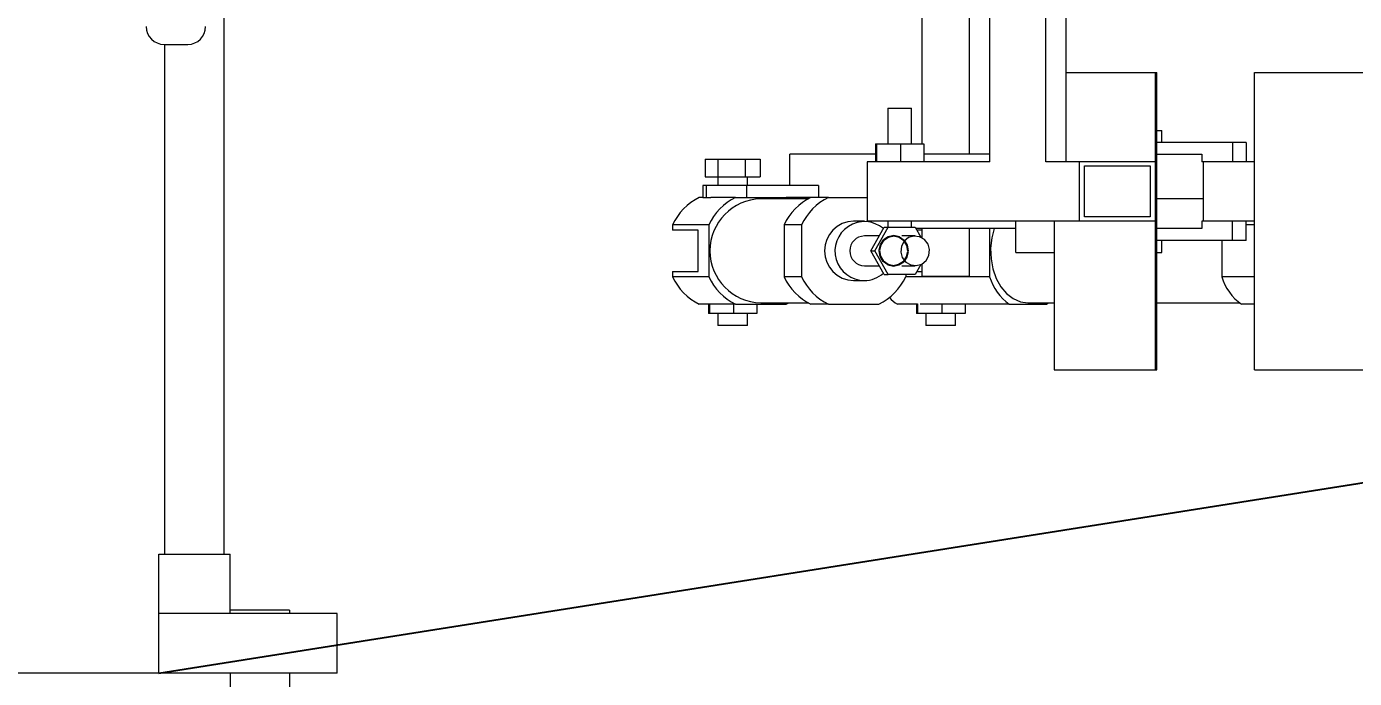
# Model space of a CAD drawing. Header units: millimetres. Extents: x -250 to 3947, y -1468 to 870.
# Drawn here: x 20.5 to 132.2, y 613.1 to 667.9 of the extents above; entities that cross this region are included whole.
import ezdxf

# ---------------------------------------------------------------- set-up
doc = ezdxf.new("R2010")
doc.units = ezdxf.units.MM
doc.header["$PDSIZE"] = -1
doc.styles.get("Standard").update_dxf_attribs({"font": 'times_0.ttf'})
doc.dimstyles.new('ISO-25', dxfattribs={"dimtxt": 2.5, "dimasz": 2.5, "dimexe": 1.25, "dimexo": 0.625, "dimtad": 1, "dimtxsty": 'Standard', "dimcen": 2.5, "dimadec": 0, "dimazin": 0, "dimtfac": 1, "dimtmove": 0, "dimatfit": 3, "dimfxl": 1, "dimarcsym": 0})

# ---------------------------------------------------------------- blocks, each defined once
blk = doc.blocks.new('*D6')
at = {"color": 0, "lineweight": -2}
for p, q in [((-46.86, 747.41), (239.99, 747.41)), ((238.99, 744.11), (238.99, 631.12)), ((238.99, 510.71), (238.99, 623.71)), ((-46.86, 507.41), (239.99, 507.41))]:
    blk.add_line(p, q, dxfattribs=at)
at = {"color": 0}
for points in [[(238.44, 744.11), (239.54, 744.11), (238.99, 747.41)], [(238.44, 510.71), (239.54, 510.71), (238.99, 507.41)]]:
    blk.add_solid(points, dxfattribs=at)
at = {"layer": 'Defpoints', "color": 0}
for p in [(-47.86, 747.41), (238.99, 747.41), (-47.86, 507.41)]:
    blk.add_point(p, dxfattribs=at)
at = {"color": 0, "insert": (238.99, 627.41), "char_height": 3.5, "attachment_point": 5}
blk.add_mtext('1200,00', dxfattribs=at)

msp = doc.modelspace()

# ---------------------------------------------------------------- linework, layer by layer
at = {"color": 7, "linetype": 'Continuous', "lineweight": 15}
for p, q in [((101.574, 656.5365), (101.574, 726.5365)), ((106.2696, 656.5365), (106.2696, 726.5365)), ((107.9875, 656.5365), (107.9875, 726.5365)), ((37.1383, 623.5118), (37.1383, 673.6615)), ((95.8493, 671.5365), (95.8493, 658.0365)), ((99.8493, 657.1615), (99.8493, 671.5365)), ((32.0804, 666.4115), (34.0804, 666.4115)), ((32.1383, 623.5118), (32.1383, 666.4115)), ((107.9875, 664.0365), (115.5005, 664.0365)), ((115.5005, 639.0365), (115.5005, 664.0365)), ((115.5005, 664.0365), (115.6208, 664.0365)), ((115.6208, 639.0365), (115.6208, 664.0365)), ((123.8474, 639.0365), (123.8474, 664.0365)), ((123.8474, 664.0365), (133.2458, 664.0365)), ((92.9809, 661.0365), (92.9809, 658.0365)), ((92.9809, 661.0365), (94.9809, 661.0365)), ((94.9809, 658.0365), (94.9809, 661.0365)), ((115.6208, 659.1615), (116.0392, 659.1615)), ((121.9817, 658.1615), (115.6208, 658.1615)), ((116.0392, 658.1615), (116.0392, 659.1615)), ((121.9817, 658.1615), (121.9817, 656.5365)), ((123.1326, 658.1615), (121.9817, 658.1615)), ((123.1326, 658.1615), (123.1326, 656.5365)), ((84.7395, 654.5365), (84.7395, 657.1615)), ((91.9414, 657.1615), (84.7395, 657.1615)), ((91.9414, 658.0365), (91.9414, 656.5365)), ((91.9414, 658.0365), (92.0229, 658.0365)), ((92.0229, 658.0365), (92.0229, 656.5365)), ((92.0229, 658.0365), (94.0624, 658.0365)), ((94.0624, 658.0365), (94.0624, 656.5365)), ((94.0624, 658.0365), (96.0204, 658.0365)), ((96.0204, 658.0365), (96.0204, 656.5365)), ((101.574, 657.1615), (96.0204, 657.1615)), ((115.6208, 657.1615), (119.3948, 657.1615)), ((119.3948, 657.1615), (119.3948, 656.5365)), ((77.6166, 656.7556), (77.6166, 655.2556)), ((77.6166, 656.7556), (78.6789, 656.7556)), ((78.6789, 656.7556), (78.6789, 655.2556)), ((78.6789, 656.7556), (80.9859, 656.7556)), ((80.9859, 656.7556), (80.9859, 655.2556)), ((80.9859, 656.7556), (82.2306, 656.7556)), ((82.2306, 656.7556), (82.2306, 655.2556)), ((91.2437, 656.5365), (91.2437, 651.5365)), ((101.574, 656.5365), (91.2437, 656.5365)), ((109.087, 656.5365), (106.2696, 656.5365)), ((109.087, 656.5365), (109.087, 651.5365)), ((115.5005, 656.5365), (109.087, 656.5365)), ((109.5359, 656.1865), (115.0516, 656.1865)), ((109.5359, 651.8865), (109.5359, 656.1865)), ((115.0516, 656.1865), (115.0516, 651.8865)), ((115.5005, 651.5365), (115.5005, 656.5365)), ((121.9817, 656.5365), (119.3948, 656.5365)), ((119.5488, 651.5365), (119.5488, 656.5365)), ((123.8474, 656.5365), (121.9817, 656.5365)), ((77.6166, 655.2556), (78.6789, 655.2556)), ((78.6736, 655.2556), (78.6736, 654.5365)), ((78.6789, 655.2556), (80.9859, 655.2556)), ((80.9859, 655.2556), (82.2306, 655.2556)), ((81.1736, 654.5365), (81.1736, 655.2556)), ((77.4236, 654.5365), (77.4236, 653.5365)), ((77.7338, 654.5365), (77.4236, 654.5365)), ((77.7338, 653.5365), (77.7338, 654.5365)), ((81.1297, 654.5365), (77.7338, 654.5365)), ((81.1297, 653.5365), (81.1297, 654.5365)), ((87.1517, 654.5365), (81.1297, 654.5365)), ((87.1517, 654.5365), (87.1517, 653.5365)), ((77.4236, 653.5365), (77.1221, 653.5365)), ((77.4236, 653.5365), (77.7338, 653.5365)), ((77.7338, 653.5365), (78.0777, 653.5365)), ((80.1759, 653.5365), (78.0777, 653.5365)), ((80.1759, 653.5365), (84.4218, 653.5365)), ((86.2747, 653.4115), (82.2988, 653.4115)), ((84.6567, 653.4115), (84.4218, 653.5365)), ((86.5096, 653.5365), (84.4218, 653.5365)), ((84.7395, 653.4115), (84.7395, 653.5365)), ((87.98, 653.5365), (86.5096, 653.5365)), ((87.98, 653.5365), (91.2437, 653.5365)), ((119.5488, 653.4115), (115.6208, 653.4115)), ((91.0078, 651.5365), (90.1029, 651.5365)), ((109.087, 651.5365), (91.2437, 651.5365)), ((92.9809, 651.5365), (92.9809, 651.0365)), ((94.9809, 651.0365), (94.9809, 651.5365)), ((103.7502, 648.9115), (103.7502, 651.5365)), ((106.9672, 651.5365), (106.9672, 639.0365)), ((115.5005, 651.5365), (109.087, 651.5365)), ((115.0516, 651.8865), (109.5359, 651.8865)), ((119.3948, 651.5365), (119.3948, 650.9115)), ((121.9817, 651.5365), (119.3948, 651.5365)), ((123.8474, 651.5365), (121.9817, 651.5365)), ((121.9817, 649.9115), (121.9817, 651.5365)), ((123.1326, 649.9115), (123.1326, 651.5365)), ((74.8617, 651.216), (74.8617, 650.7865)), ((77.9155, 651.216), (74.8617, 651.216)), ((77.0106, 650.7865), (74.8617, 650.7865)), ((77.0106, 647.2865), (77.0106, 650.7865)), ((77.9155, 651.216), (77.9155, 646.8571)), ((85.7196, 651.216), (84.2492, 651.216)), ((84.2492, 651.216), (84.2492, 646.8571)), ((85.7196, 651.216), (85.7196, 646.8571)), ((91.5617, 649.0365), (92.6865, 651.0365)), ((91.901, 649.0365), (93.0258, 651.0365)), ((92.6865, 651.0365), (93.0258, 651.0365)), ((93.0258, 651.0365), (93.5063, 651.0365)), ((93.5063, 651.0365), (94.7948, 651.0365)), ((94.7948, 651.0365), (95.2753, 651.0365)), ((95.2753, 651.0365), (95.7516, 650.1896)), ((103.7502, 650.9115), (95.3456, 650.9115)), ((95.8493, 650.7865), (95.4159, 650.7865)), ((95.8493, 650.9115), (95.8493, 650.1423)), ((99.8493, 646.9115), (99.8493, 650.9115)), ((101.543, 650.9115), (101.543, 646.8571)), ((119.3948, 650.9115), (115.6208, 650.9115)), ((123.8474, 651.216), (123.1326, 651.216)), ((92.2647, 650.2865), (91.0078, 650.2865)), ((95.2816, 650.2865), (94.1506, 650.2865)), ((121.9817, 649.9115), (115.6208, 649.9115)), ((116.0392, 648.9115), (116.0392, 649.9115)), ((121.0761, 649.9115), (121.0761, 646.8571)), ((123.1326, 649.9115), (121.9817, 649.9115)), ((92.6865, 647.0365), (91.5617, 649.0365)), ((91.5617, 649.0365), (91.901, 649.0365)), ((93.0258, 647.0365), (91.901, 649.0365)), ((103.7502, 648.9115), (106.9672, 648.9115)), ((115.6208, 648.9115), (116.0392, 648.9115)), ((74.8617, 647.2865), (74.8617, 646.8571)), ((74.8617, 647.2865), (77.0106, 647.2865)), ((91.0078, 647.7865), (92.2647, 647.7865)), ((92.6865, 647.0365), (93.0258, 647.0365)), ((95.2753, 647.0365), (93.0258, 647.0365)), ((94.1506, 647.7865), (95.2816, 647.7865)), ((94.4863, 647.0365), (94.4863, 646.8571)), ((95.7516, 647.8834), (95.2753, 647.0365)), ((95.4159, 647.2865), (95.8493, 647.2865)), ((95.8493, 647.9307), (95.8493, 646.9115)), ((77.9155, 646.8571), (74.8617, 646.8571)), ((85.7196, 646.8571), (84.2492, 646.8571)), ((90.1029, 646.5365), (91.0078, 646.5365)), ((101.543, 646.8571), (94.4863, 646.8571)), ((95.8493, 646.9115), (96.0975, 646.9115)), ((96.0975, 646.9115), (99.8493, 646.9115)), ((123.8474, 646.8571), (121.0761, 646.8571)), ((77.9636, 644.5365), (77.1221, 644.5365)), ((77.8851, 644.5365), (77.8851, 643.7556)), ((77.9645, 643.7556), (77.8851, 643.7556)), ((77.9645, 644.5392), (77.9645, 643.7556)), ((80.0031, 643.7556), (77.9645, 643.7556)), ((80.1759, 644.5365), (77.9709, 644.5365)), ((78.6736, 643.7556), (78.6736, 642.7556)), ((80.0031, 644.5365), (80.0031, 643.7556)), ((81.9622, 643.7556), (80.0031, 643.7556)), ((80.1759, 644.5365), (84.4218, 644.5365)), ((81.1736, 642.7556), (81.1736, 643.7556)), ((81.9622, 644.5365), (81.9622, 643.7556)), ((82.2988, 644.6615), (86.2747, 644.6615)), ((84.4218, 644.5365), (84.6567, 644.6615)), ((87.98, 644.5365), (86.5096, 644.5365)), ((87.98, 644.5365), (92.2259, 644.5365)), ((95.4791, 644.5365), (93.7878, 644.5365)), ((95.4036, 644.5365), (95.4036, 643.7556)), ((95.4831, 643.7556), (95.4036, 643.7556)), ((95.4831, 644.5748), (95.4831, 643.7556)), ((97.5216, 643.7556), (95.4831, 643.7556)), ((103.2056, 644.5365), (95.7069, 644.5365)), ((96.1922, 643.7556), (96.1922, 642.7556)), ((97.5216, 644.5365), (97.5216, 643.7556)), ((99.4807, 643.7556), (97.5216, 643.7556)), ((98.6922, 642.7556), (98.6922, 643.7556)), ((99.4807, 644.5365), (99.4807, 643.7556)), ((103.2056, 644.5365), (106.3286, 644.5365)), ((104.7671, 644.6615), (106.9672, 644.6615)), ((106.3286, 644.5365), (106.5014, 644.6615)), ((115.6208, 644.6615), (122.5659, 644.6615)), ((123.8474, 644.5365), (122.7387, 644.5365)), ((81.1736, 642.7556), (78.6736, 642.7556)), ((98.6922, 642.7556), (96.1922, 642.7556)), ((106.9672, 639.0365), (115.5005, 639.0365)), ((115.5005, 639.0365), (115.6208, 639.0365)), ((123.8474, 639.0365), (133.2458, 639.0365)), ((31.6383, 623.5118), (37.6383, 623.5118)), ((31.6383, 618.5118), (31.6383, 623.5118)), ((37.6383, 618.5118), (37.6383, 623.5118)), ((46.6383, 618.5118), (31.6383, 618.5118)), ((31.6383, 613.5118), (31.6383, 618.5118)), ((42.6383, 618.8064), (37.6383, 618.8064)), ((42.6383, 618.8064), (42.6383, 618.5118)), ((46.6383, 613.5118), (46.6383, 618.5118)), ((37.6383, 613.5118), (-48.3617, 613.5118)), ((37.6383, 613.5118), (37.6383, 608.5118)), ((46.6383, 613.5118), (37.6383, 613.5118)), ((42.6383, 613.5118), (42.6383, 609.3134))]:
    msp.add_line(p, q, dxfattribs=at)
msp.add_line((31.6383, 613.5118), (179.2672, 636.8537))
at = {"color": 7, "linetype": 'Continuous', "lineweight": 15, "flags": 128}
for points in [[(101.935, 650.9115), (101.7326, 650.1331), (101.6365, 649.2581), (101.6687, 648.374), (101.8276, 647.5171), (102.107, 646.7223), (102.4952, 646.0223), (102.9764, 645.4457), (103.531, 645.0161), (104.1361, 644.7511), (104.7671, 644.6615)], [(96.4403, 648.6526), (96.4952, 649.1371), (96.3654, 649.6062), (96.0705, 649.9886), (95.6556, 650.2261), (95.1837, 650.2825), (94.7267, 650.1492), (94.3542, 649.8465), (94.1228, 649.4205), (94.0679, 648.936), (94.1978, 648.4668), (94.4926, 648.0844), (94.9076, 647.8469), (95.3795, 647.7906), (95.8365, 647.9239), (96.209, 648.2266), (96.4403, 648.6526)]]:
    msp.add_lwpolyline(points, dxfattribs=at)
at = {"color": 7, "linetype": 'Continuous', "flags": 128}
msp.add_lwpolyline([(94.6894, 649.0172), (94.6039, 649.4969), (94.3461, 649.9066), (93.9552, 650.1838), (93.4908, 650.2864), (93.0234, 650.1986), (92.6244, 649.934), (92.3544, 649.5327), (92.2545, 649.0559), (92.3399, 648.5761), (92.5977, 648.1664), (92.9886, 647.8892), (93.4531, 647.7867), (93.9204, 647.8744), (94.3195, 648.1391), (94.5895, 648.5404), (94.6894, 649.0172)], dxfattribs=at)
at = {"color": 7, "linetype": 'Continuous', "lineweight": 15}
for centre, radius, start, end in [((32.0804, 667.9115), 1.5, 180, 270), ((34.0804, 667.9115), 1.5, 270, 0), ((79.3328, 649.1219), 4.9373, 116.60085, 154.903483), ((82.3865, 649.122), 4.9371, 116.599961, 154.904372), ((82.3898, 649.0365), 4.3759, 91.191121, 268.808879), ((88.7204, 649.1219), 4.9373, 116.60085, 154.903483), ((90.1907, 649.122), 4.9371, 116.600508, 154.904202), ((90.1546, 649.0365), 2.5005, 91.183267, 268.816733), ((91.016, 649.0175), 2.481, 49.766989, 269.808996), ((91.0342, 649.0365), 1.2503, 91.210644, 268.789356), ((91.0026, 648.9379), 2.4014, 270.123416, 312.241936), ((79.3328, 648.9512), 4.9373, 205.09625, 243.399049), ((82.3865, 648.951), 4.9371, 205.095362, 243.399938), ((88.7204, 648.9512), 4.9373, 205.09625, 243.399049), ((90.1907, 648.9511), 4.9371, 205.095531, 243.39939), ((90.0151, 648.9512), 4.9373, 296.600951, 334.90375), ((105.9014, 648.2239), 4.5677, 197.411426, 233.82956), ((125.4345, 648.2239), 4.5677, 197.411477, 233.829995), ((95.8674, 647.5792), 3.6855, 221.937013, 235.648783)]:
    msp.add_arc(centre, radius, start, end, dxfattribs=at)

# ---------------------------------------------------------------- dimensions: what is measured, and where the dimension line sits
dim = msp.add_linear_dim(base=(238.991, 747.4115), p1=(-47.8617, 507.4115), p2=(-47.8617, 747.4115), angle=90, dimstyle='ISO-25', override={"dimtxt": 3.5, "dimasz": 3.302, "dimexe": 1, "dimexo": 1, "dimgap": 1.524, "dimtih": 1, "dimtoh": 1, "dimlfac": 5, "dimzin": 0, "dimadec": 2, "dimtzin": 0})
dim.commit()
dim.dimension.update_dxf_attribs({"geometry": '*D6', "text_midpoint": (238.991, 627.4115)})

doc.saveas('drawing.dxf')
